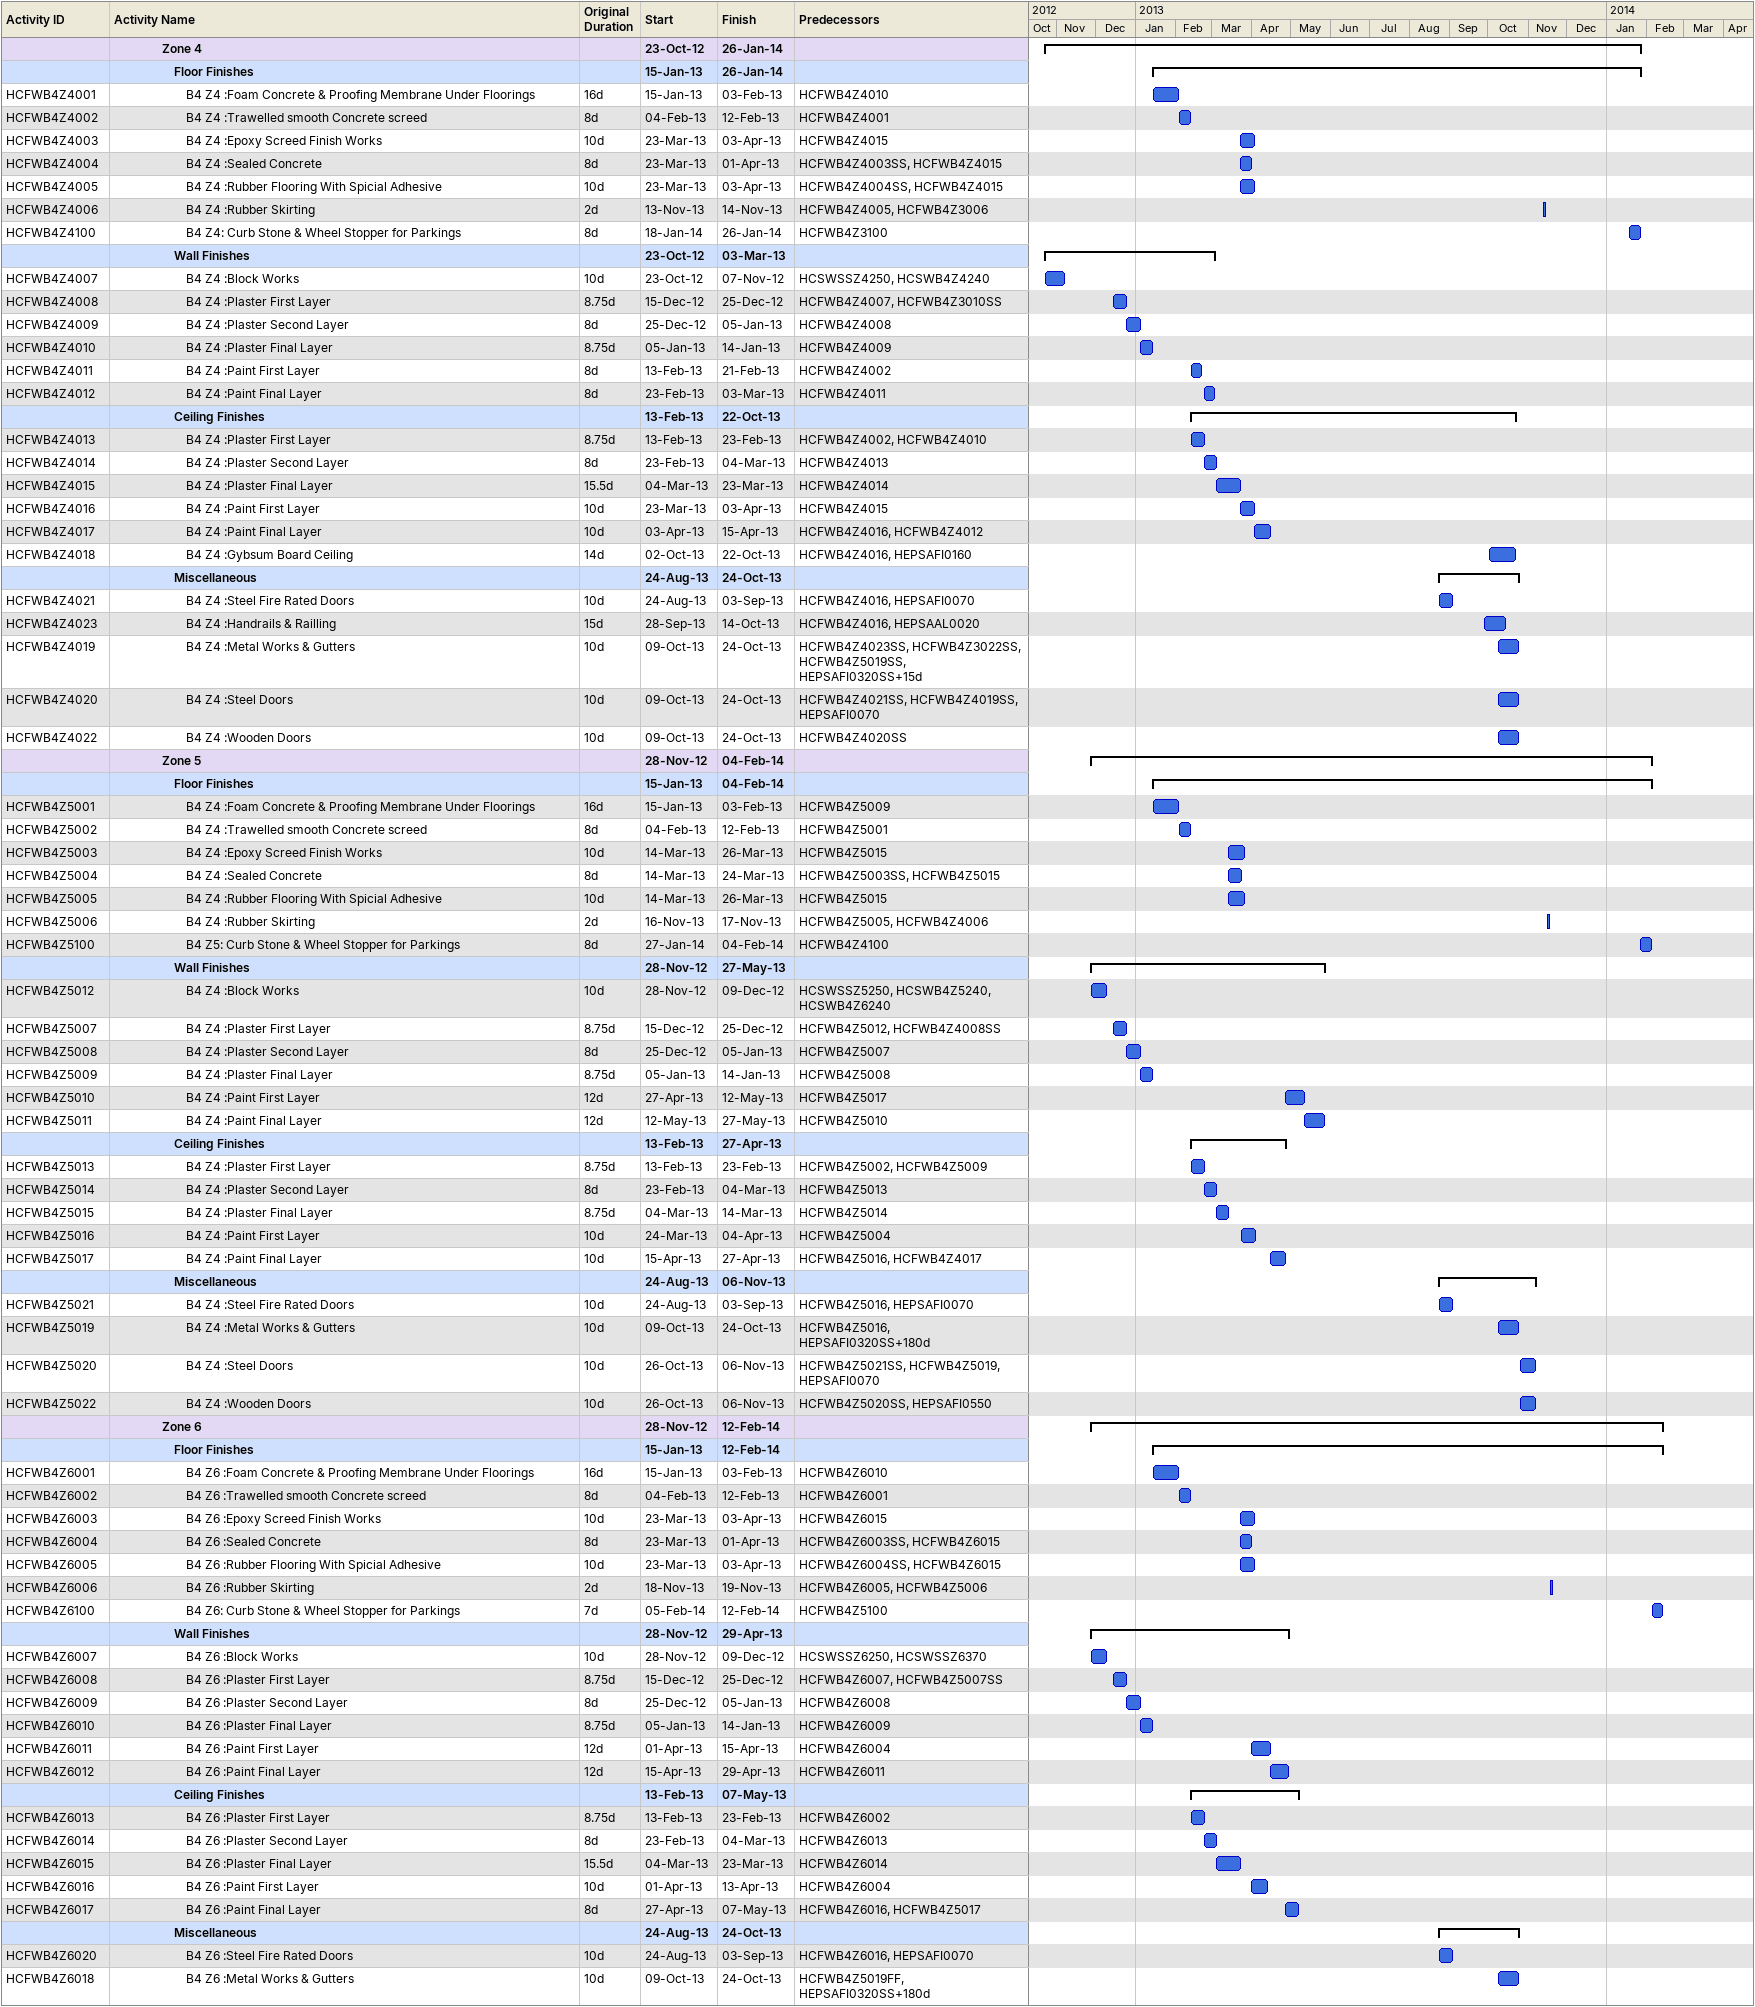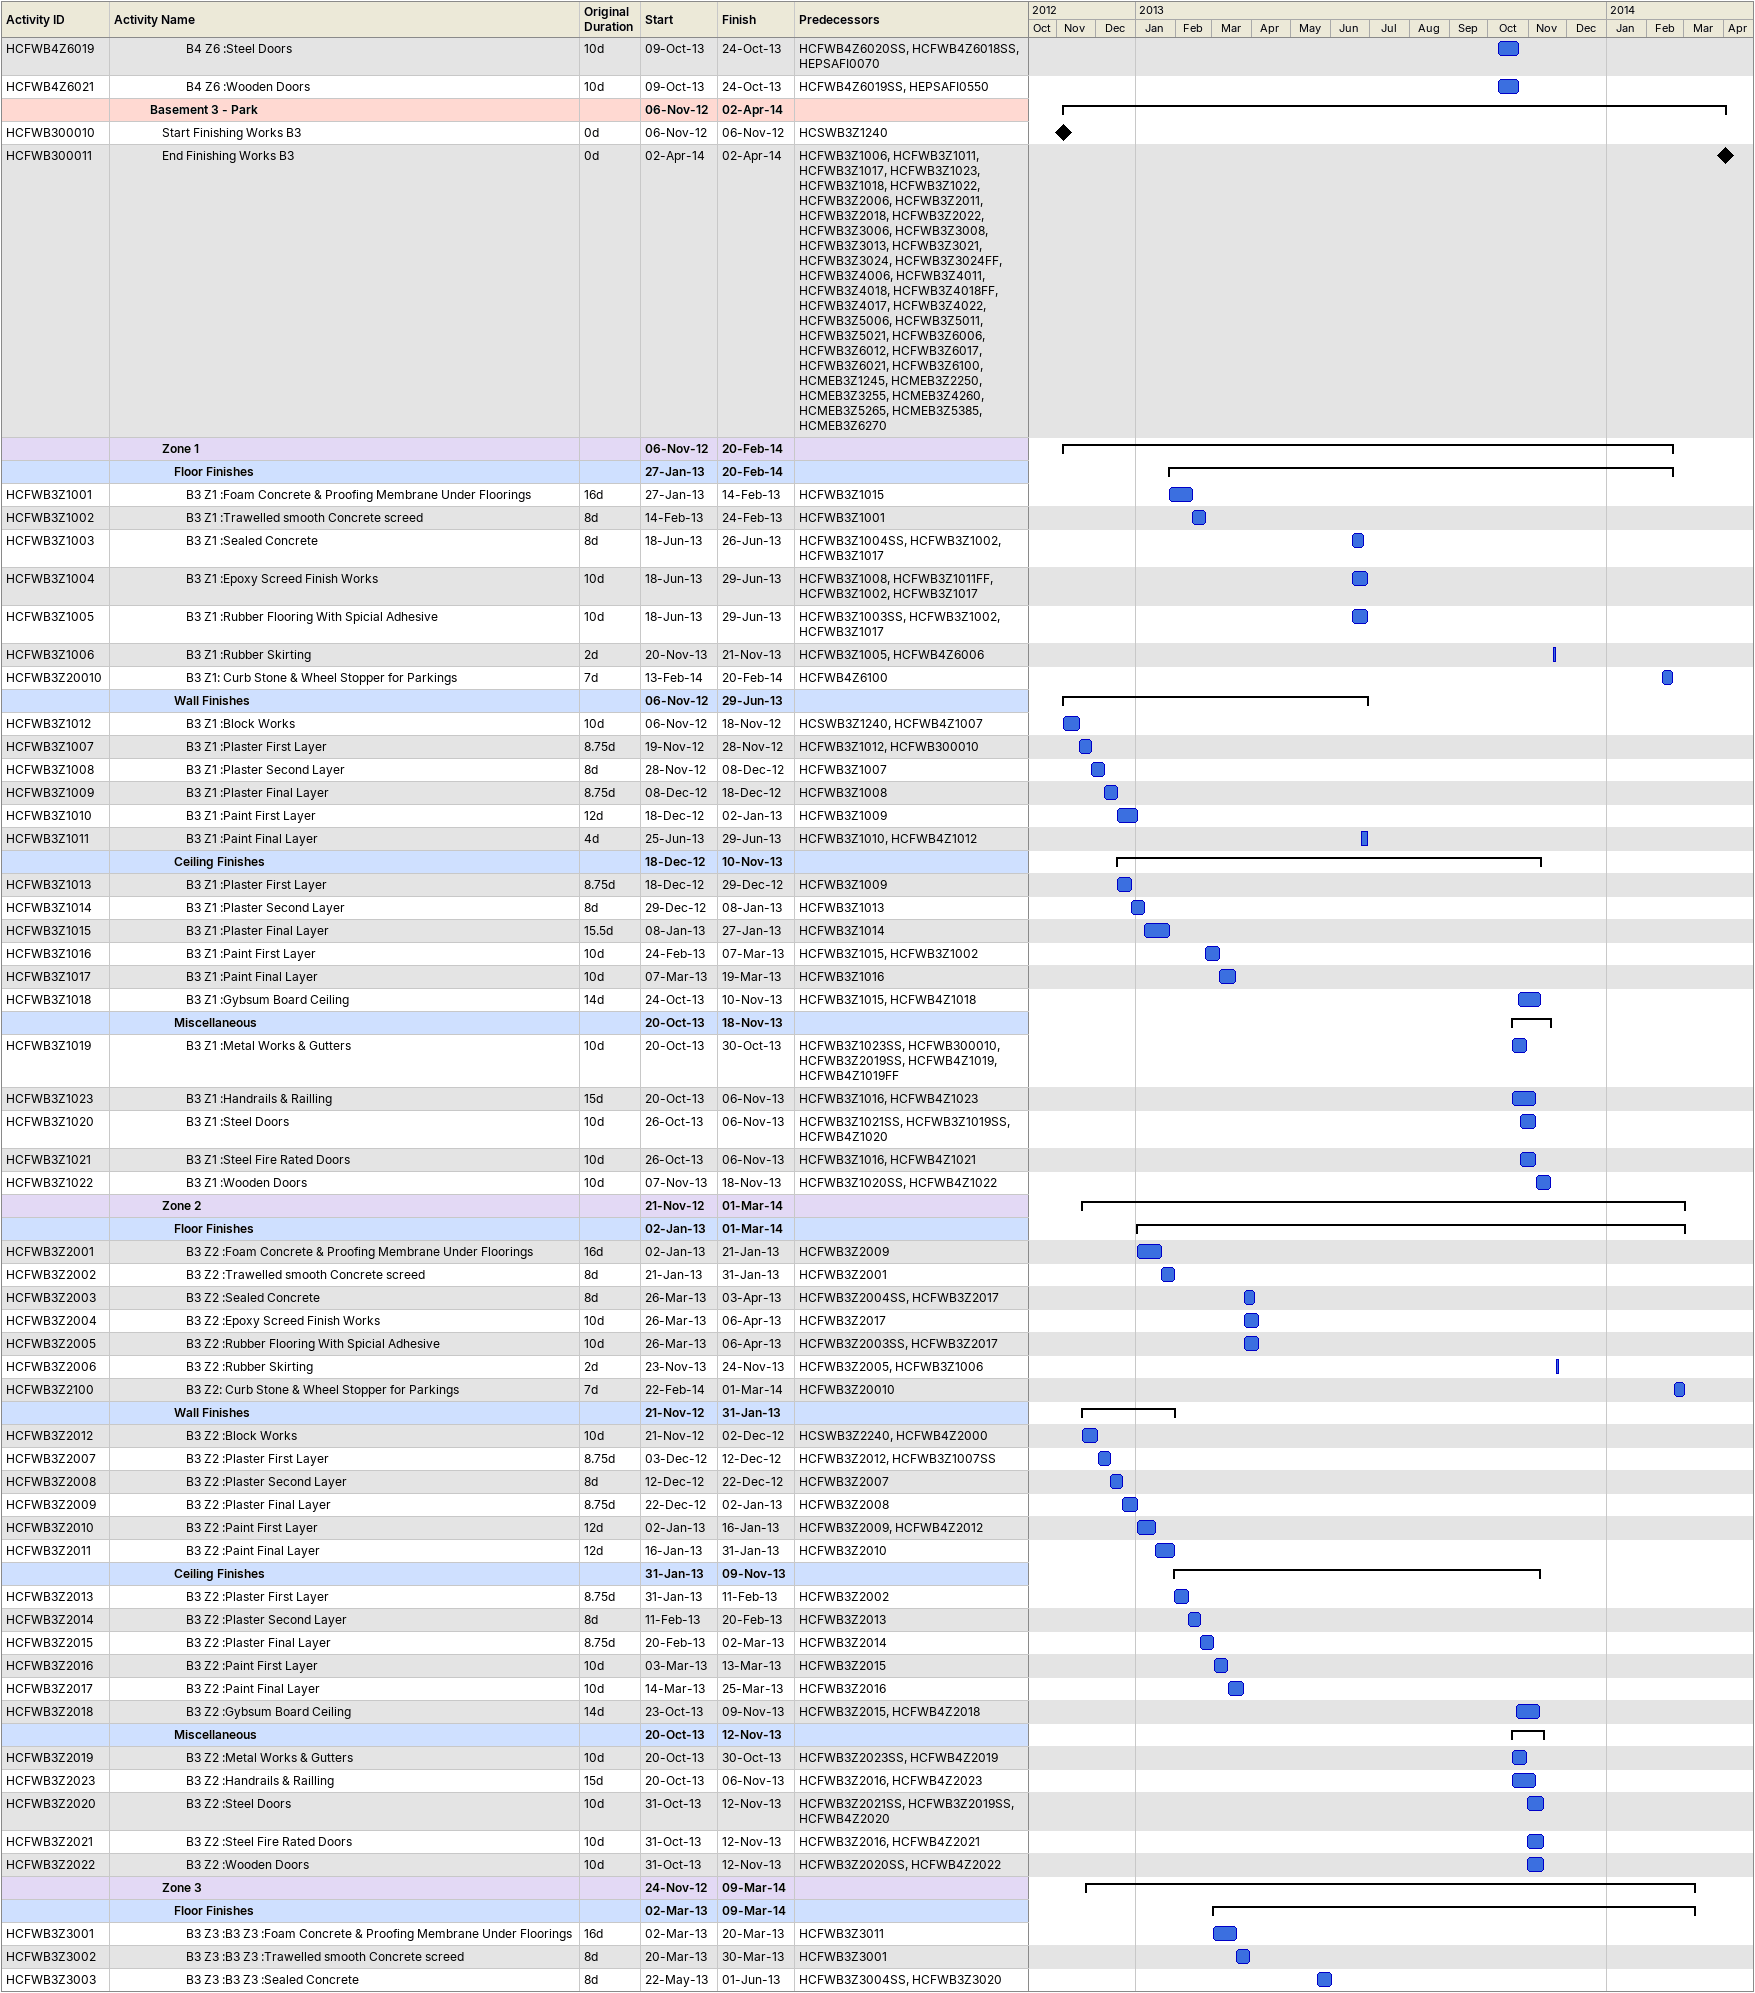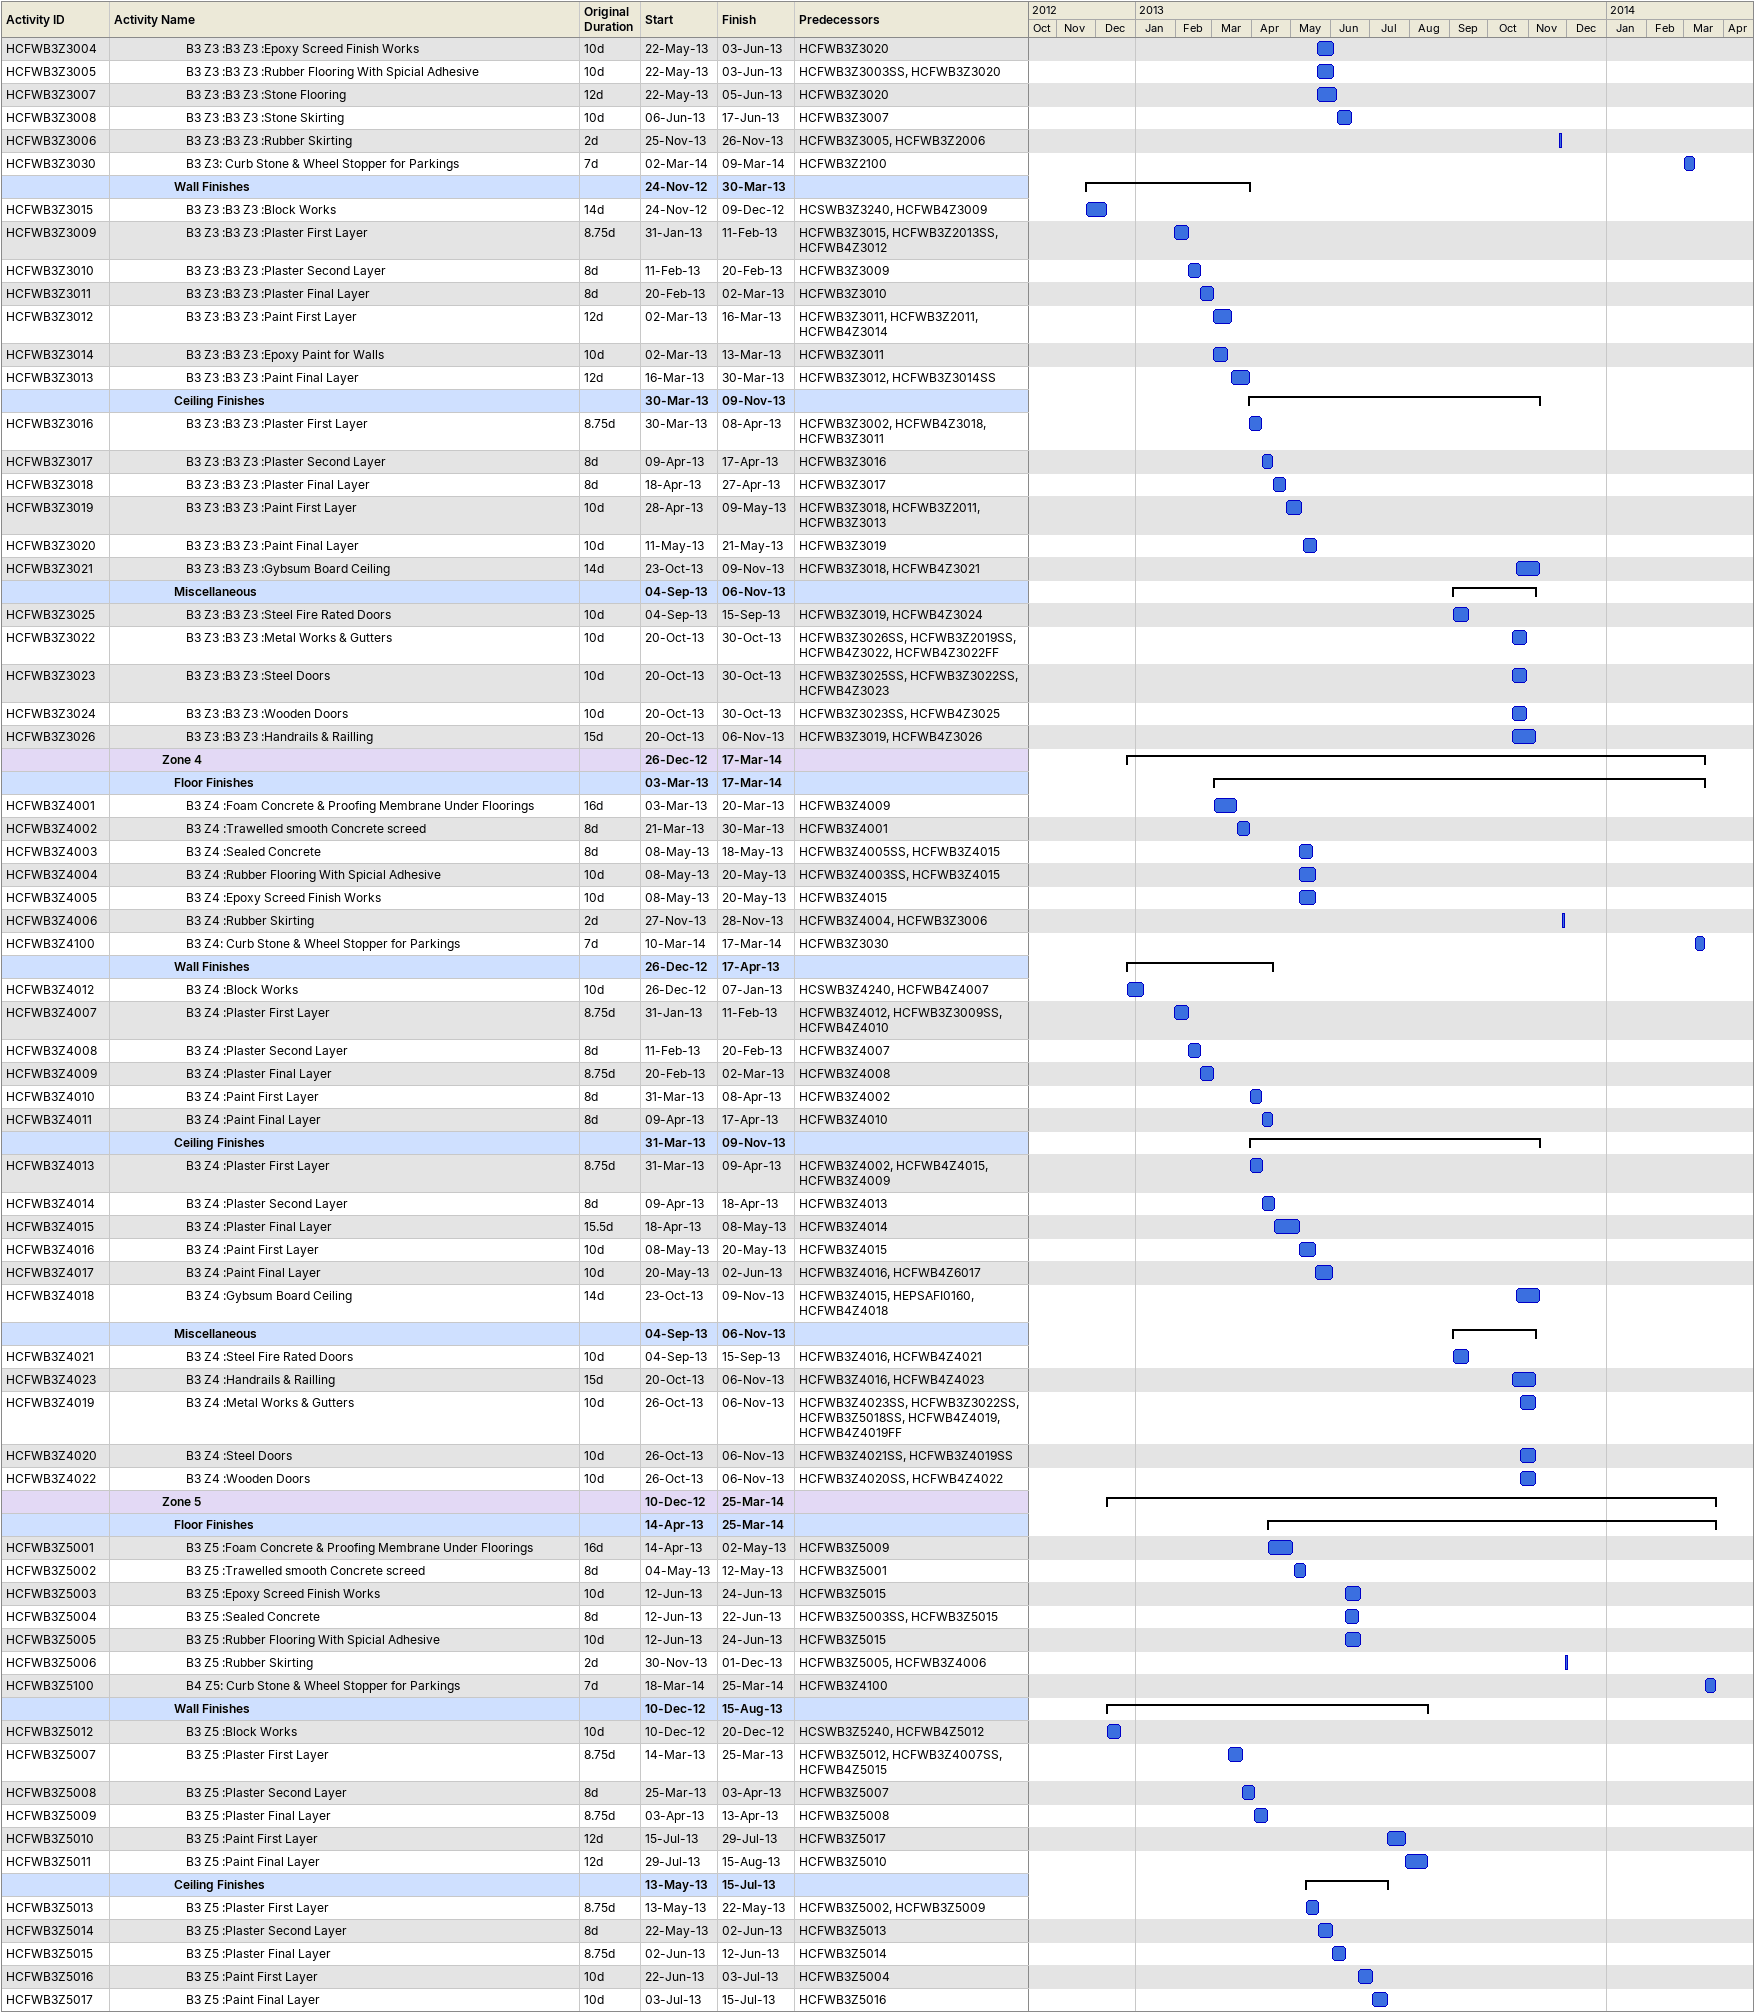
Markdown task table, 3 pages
| ID | Level | Task | Original duration | Start | Finish | Predecessors |
|---|---|---|---|---|---|---|
|  | 5 | **Zone 4** |  | 2012-10-23 | 2014-01-26 |  |
|  | 6 | **Floor Finishes** |  | 2013-01-15 | 2014-01-26 |  |
| HCFWB4Z4001 | 7 | B4 Z4 :Foam Concrete & Proofing Membrane Under Floorings | 16d | 2013-01-15 | 2013-02-03 | HCFWB4Z4010 |
| HCFWB4Z4002 | 7 | B4 Z4 :Trawelled smooth Concrete screed | 8d | 2013-02-04 | 2013-02-12 | HCFWB4Z4001 |
| HCFWB4Z4003 | 7 | B4 Z4 :Epoxy Screed Finish Works | 10d | 2013-03-23 | 2013-04-03 | HCFWB4Z4015 |
| HCFWB4Z4004 | 7 | B4 Z4 :Sealed Concrete | 8d | 2013-03-23 | 2013-04-01 | HCFWB4Z4003SS, HCFWB4Z4015 |
| HCFWB4Z4005 | 7 | B4 Z4 :Rubber Flooring With Spicial Adhesive | 10d | 2013-03-23 | 2013-04-03 | HCFWB4Z4004SS, HCFWB4Z4015 |
| HCFWB4Z4006 | 7 | B4 Z4 :Rubber Skirting | 2d | 2013-11-13 | 2013-11-14 | HCFWB4Z4005, HCFWB4Z3006 |
| HCFWB4Z4100 | 7 | B4 Z4: Curb Stone & Wheel Stopper for Parkings | 8d | 2014-01-18 | 2014-01-26 | HCFWB4Z3100 |
|  | 6 | **Wall Finishes** |  | 2012-10-23 | 2013-03-03 |  |
| HCFWB4Z4007 | 7 | B4 Z4 :Block Works | 10d | 2012-10-23 | 2012-11-07 | HCSWSSZ4250, HCSWB4Z4240 |
| HCFWB4Z4008 | 7 | B4 Z4 :Plaster First Layer | 8.75d | 2012-12-15 | 2012-12-25 | HCFWB4Z4007, HCFWB4Z3010SS |
| HCFWB4Z4009 | 7 | B4 Z4 :Plaster Second Layer | 8d | 2012-12-25 | 2013-01-05 | HCFWB4Z4008 |
| HCFWB4Z4010 | 7 | B4 Z4 :Plaster Final Layer | 8.75d | 2013-01-05 | 2013-01-14 | HCFWB4Z4009 |
| HCFWB4Z4011 | 7 | B4 Z4 :Paint First Layer | 8d | 2013-02-13 | 2013-02-21 | HCFWB4Z4002 |
| HCFWB4Z4012 | 7 | B4 Z4 :Paint Final Layer | 8d | 2013-02-23 | 2013-03-03 | HCFWB4Z4011 |
|  | 6 | **Ceiling Finishes** |  | 2013-02-13 | 2013-10-22 |  |
| HCFWB4Z4013 | 7 | B4 Z4 :Plaster First Layer | 8.75d | 2013-02-13 | 2013-02-23 | HCFWB4Z4002, HCFWB4Z4010 |
| HCFWB4Z4014 | 7 | B4 Z4 :Plaster Second Layer | 8d | 2013-02-23 | 2013-03-04 | HCFWB4Z4013 |
| HCFWB4Z4015 | 7 | B4 Z4 :Plaster Final Layer | 15.5d | 2013-03-04 | 2013-03-23 | HCFWB4Z4014 |
| HCFWB4Z4016 | 7 | B4 Z4 :Paint First Layer | 10d | 2013-03-23 | 2013-04-03 | HCFWB4Z4015 |
| HCFWB4Z4017 | 7 | B4 Z4 :Paint Final Layer | 10d | 2013-04-03 | 2013-04-15 | HCFWB4Z4016, HCFWB4Z4012 |
| HCFWB4Z4018 | 7 | B4 Z4 :Gybsum Board Ceiling | 14d | 2013-10-02 | 2013-10-22 | HCFWB4Z4016, HEPSAFI0160 |
|  | 6 | **Miscellaneous** |  | 2013-08-24 | 2013-10-24 |  |
| HCFWB4Z4021 | 7 | B4 Z4 :Steel Fire Rated Doors | 10d | 2013-08-24 | 2013-09-03 | HCFWB4Z4016, HEPSAFI0070 |
| HCFWB4Z4023 | 7 | B4 Z4 :Handrails & Railling | 15d | 2013-09-28 | 2013-10-14 | HCFWB4Z4016, HEPSAAL0020 |
| HCFWB4Z4019 | 7 | B4 Z4 :Metal Works & Gutters | 10d | 2013-10-09 | 2013-10-24 | HCFWB4Z4023SS, HCFWB4Z3022SS, HCFWB4Z5019SS, HEPSAFI0320SS+15d |
| HCFWB4Z4020 | 7 | B4 Z4 :Steel Doors | 10d | 2013-10-09 | 2013-10-24 | HCFWB4Z4021SS, HCFWB4Z4019SS, HEPSAFI0070 |
| HCFWB4Z4022 | 7 | B4 Z4 :Wooden Doors | 10d | 2013-10-09 | 2013-10-24 | HCFWB4Z4020SS |
|  | 5 | **Zone 5** |  | 2012-11-28 | 2014-02-04 |  |
|  | 6 | **Floor Finishes** |  | 2013-01-15 | 2014-02-04 |  |
| HCFWB4Z5001 | 7 | B4 Z4 :Foam Concrete & Proofing Membrane Under Floorings | 16d | 2013-01-15 | 2013-02-03 | HCFWB4Z5009 |
| HCFWB4Z5002 | 7 | B4 Z4 :Trawelled smooth Concrete screed | 8d | 2013-02-04 | 2013-02-12 | HCFWB4Z5001 |
| HCFWB4Z5003 | 7 | B4 Z4 :Epoxy Screed Finish Works | 10d | 2013-03-14 | 2013-03-26 | HCFWB4Z5015 |
| HCFWB4Z5004 | 7 | B4 Z4 :Sealed Concrete | 8d | 2013-03-14 | 2013-03-24 | HCFWB4Z5003SS, HCFWB4Z5015 |
| HCFWB4Z5005 | 7 | B4 Z4 :Rubber Flooring With Spicial Adhesive | 10d | 2013-03-14 | 2013-03-26 | HCFWB4Z5015 |
| HCFWB4Z5006 | 7 | B4 Z4 :Rubber Skirting | 2d | 2013-11-16 | 2013-11-17 | HCFWB4Z5005, HCFWB4Z4006 |
| HCFWB4Z5100 | 7 | B4 Z5: Curb Stone & Wheel Stopper for Parkings | 8d | 2014-01-27 | 2014-02-04 | HCFWB4Z4100 |
|  | 6 | **Wall Finishes** |  | 2012-11-28 | 2013-05-27 |  |
| HCFWB4Z5012 | 7 | B4 Z4 :Block Works | 10d | 2012-11-28 | 2012-12-09 | HCSWSSZ5250, HCSWB4Z5240, HCSWB4Z6240 |
| HCFWB4Z5007 | 7 | B4 Z4 :Plaster First Layer | 8.75d | 2012-12-15 | 2012-12-25 | HCFWB4Z5012, HCFWB4Z4008SS |
| HCFWB4Z5008 | 7 | B4 Z4 :Plaster Second Layer | 8d | 2012-12-25 | 2013-01-05 | HCFWB4Z5007 |
| HCFWB4Z5009 | 7 | B4 Z4 :Plaster Final Layer | 8.75d | 2013-01-05 | 2013-01-14 | HCFWB4Z5008 |
| HCFWB4Z5010 | 7 | B4 Z4 :Paint First Layer | 12d | 2013-04-27 | 2013-05-12 | HCFWB4Z5017 |
| HCFWB4Z5011 | 7 | B4 Z4 :Paint Final Layer | 12d | 2013-05-12 | 2013-05-27 | HCFWB4Z5010 |
|  | 6 | **Ceiling Finishes** |  | 2013-02-13 | 2013-04-27 |  |
| HCFWB4Z5013 | 7 | B4 Z4 :Plaster First Layer | 8.75d | 2013-02-13 | 2013-02-23 | HCFWB4Z5002, HCFWB4Z5009 |
| HCFWB4Z5014 | 7 | B4 Z4 :Plaster Second Layer | 8d | 2013-02-23 | 2013-03-04 | HCFWB4Z5013 |
| HCFWB4Z5015 | 7 | B4 Z4 :Plaster Final Layer | 8.75d | 2013-03-04 | 2013-03-14 | HCFWB4Z5014 |
| HCFWB4Z5016 | 7 | B4 Z4 :Paint First Layer | 10d | 2013-03-24 | 2013-04-04 | HCFWB4Z5004 |
| HCFWB4Z5017 | 7 | B4 Z4 :Paint Final Layer | 10d | 2013-04-15 | 2013-04-27 | HCFWB4Z5016, HCFWB4Z4017 |
|  | 6 | **Miscellaneous** |  | 2013-08-24 | 2013-11-06 |  |
| HCFWB4Z5021 | 7 | B4 Z4 :Steel Fire Rated Doors | 10d | 2013-08-24 | 2013-09-03 | HCFWB4Z5016, HEPSAFI0070 |
| HCFWB4Z5019 | 7 | B4 Z4 :Metal Works & Gutters | 10d | 2013-10-09 | 2013-10-24 | HCFWB4Z5016, HEPSAFI0320SS+180d |
| HCFWB4Z5020 | 7 | B4 Z4 :Steel Doors | 10d | 2013-10-26 | 2013-11-06 | HCFWB4Z5021SS, HCFWB4Z5019, HEPSAFI0070 |
| HCFWB4Z5022 | 7 | B4 Z4 :Wooden Doors | 10d | 2013-10-26 | 2013-11-06 | HCFWB4Z5020SS, HEPSAFI0550 |
|  | 5 | **Zone 6** |  | 2012-11-28 | 2014-02-12 |  |
|  | 6 | **Floor Finishes** |  | 2013-01-15 | 2014-02-12 |  |
| HCFWB4Z6001 | 7 | B4 Z6 :Foam Concrete & Proofing Membrane Under Floorings | 16d | 2013-01-15 | 2013-02-03 | HCFWB4Z6010 |
| HCFWB4Z6002 | 7 | B4 Z6 :Trawelled smooth Concrete screed | 8d | 2013-02-04 | 2013-02-12 | HCFWB4Z6001 |
| HCFWB4Z6003 | 7 | B4 Z6 :Epoxy Screed Finish Works | 10d | 2013-03-23 | 2013-04-03 | HCFWB4Z6015 |
| HCFWB4Z6004 | 7 | B4 Z6 :Sealed Concrete | 8d | 2013-03-23 | 2013-04-01 | HCFWB4Z6003SS, HCFWB4Z6015 |
| HCFWB4Z6005 | 7 | B4 Z6 :Rubber Flooring With Spicial Adhesive | 10d | 2013-03-23 | 2013-04-03 | HCFWB4Z6004SS, HCFWB4Z6015 |
| HCFWB4Z6006 | 7 | B4 Z6 :Rubber Skirting | 2d | 2013-11-18 | 2013-11-19 | HCFWB4Z6005, HCFWB4Z5006 |
| HCFWB4Z6100 | 7 | B4 Z6: Curb Stone & Wheel Stopper for Parkings | 7d | 2014-02-05 | 2014-02-12 | HCFWB4Z5100 |
|  | 6 | **Wall Finishes** |  | 2012-11-28 | 2013-04-29 |  |
| HCFWB4Z6007 | 7 | B4 Z6 :Block Works | 10d | 2012-11-28 | 2012-12-09 | HCSWSSZ6250, HCSWSSZ6370 |
| HCFWB4Z6008 | 7 | B4 Z6 :Plaster First Layer | 8.75d | 2012-12-15 | 2012-12-25 | HCFWB4Z6007, HCFWB4Z5007SS |
| HCFWB4Z6009 | 7 | B4 Z6 :Plaster Second Layer | 8d | 2012-12-25 | 2013-01-05 | HCFWB4Z6008 |
| HCFWB4Z6010 | 7 | B4 Z6 :Plaster Final Layer | 8.75d | 2013-01-05 | 2013-01-14 | HCFWB4Z6009 |
| HCFWB4Z6011 | 7 | B4 Z6 :Paint First Layer | 12d | 2013-04-01 | 2013-04-15 | HCFWB4Z6004 |
| HCFWB4Z6012 | 7 | B4 Z6 :Paint Final Layer | 12d | 2013-04-15 | 2013-04-29 | HCFWB4Z6011 |
|  | 6 | **Ceiling Finishes** |  | 2013-02-13 | 2013-05-07 |  |
| HCFWB4Z6013 | 7 | B4 Z6 :Plaster First Layer | 8.75d | 2013-02-13 | 2013-02-23 | HCFWB4Z6002 |
| HCFWB4Z6014 | 7 | B4 Z6 :Plaster Second Layer | 8d | 2013-02-23 | 2013-03-04 | HCFWB4Z6013 |
| HCFWB4Z6015 | 7 | B4 Z6 :Plaster Final Layer | 15.5d | 2013-03-04 | 2013-03-23 | HCFWB4Z6014 |
| HCFWB4Z6016 | 7 | B4 Z6 :Paint First Layer | 10d | 2013-04-01 | 2013-04-13 | HCFWB4Z6004 |
| HCFWB4Z6017 | 7 | B4 Z6 :Paint Final Layer | 8d | 2013-04-27 | 2013-05-07 | HCFWB4Z6016, HCFWB4Z5017 |
|  | 6 | **Miscellaneous** |  | 2013-08-24 | 2013-10-24 |  |
| HCFWB4Z6020 | 7 | B4 Z6 :Steel Fire Rated Doors | 10d | 2013-08-24 | 2013-09-03 | HCFWB4Z6016, HEPSAFI0070 |
| HCFWB4Z6018 | 7 | B4 Z6 :Metal Works & Gutters | 10d | 2013-10-09 | 2013-10-24 | HCFWB4Z5019FF, HEPSAFI0320SS+180d |
| HCFWB4Z6019 | 7 | B4 Z6 :Steel Doors | 10d | 2013-10-09 | 2013-10-24 | HCFWB4Z6020SS, HCFWB4Z6018SS, HEPSAFI0070 |
| HCFWB4Z6021 | 7 | B4 Z6 :Wooden Doors | 10d | 2013-10-09 | 2013-10-24 | HCFWB4Z6019SS, HEPSAFI0550 |
|  | 4 | **Basement 3 - Park** |  | 2012-11-06 | 2014-04-02 |  |
| HCFWB300010 | 5 | Start Finishing Works B3 | 0d | 2012-11-06 | 2012-11-06 | HCSWB3Z1240 |
| HCFWB300011 | 5 | End Finishing Works B3 | 0d | 2014-04-02 | 2014-04-02 | HCFWB3Z1006, HCFWB3Z1011, HCFWB3Z1017, HCFWB3Z1023, HCFWB3Z1018, HCFWB3Z1022, HCFWB3Z2006, HCFWB3Z2011, HCFWB3Z2018, HCFWB3Z2022, HCFWB3Z3006, HCFWB3Z3008, HCFWB3Z3013, HCFWB3Z3021, HCFWB3Z3024, HCFWB3Z3024FF, HCFWB3Z4006, HCFWB3Z4011, HCFWB3Z4018, HCFWB3Z4018FF, HCFWB3Z4017, HCFWB3Z4022, HCFWB3Z5006, HCFWB3Z5011, HCFWB3Z5021, HCFWB3Z6006, HCFWB3Z6012, HCFWB3Z6017, HCFWB3Z6021, HCFWB3Z6100, HCMEB3Z1245, HCMEB3Z2250, HCMEB3Z3255, HCMEB3Z4260, HCMEB3Z5265, HCMEB3Z5385, HCMEB3Z6270 |
|  | 5 | **Zone 1** |  | 2012-11-06 | 2014-02-20 |  |
|  | 6 | **Floor Finishes** |  | 2013-01-27 | 2014-02-20 |  |
| HCFWB3Z1001 | 7 | B3 Z1 :Foam Concrete & Proofing Membrane Under Floorings | 16d | 2013-01-27 | 2013-02-14 | HCFWB3Z1015 |
| HCFWB3Z1002 | 7 | B3 Z1 :Trawelled smooth Concrete screed | 8d | 2013-02-14 | 2013-02-24 | HCFWB3Z1001 |
| HCFWB3Z1003 | 7 | B3 Z1 :Sealed Concrete | 8d | 2013-06-18 | 2013-06-26 | HCFWB3Z1004SS, HCFWB3Z1002, HCFWB3Z1017 |
| HCFWB3Z1004 | 7 | B3 Z1 :Epoxy Screed Finish Works | 10d | 2013-06-18 | 2013-06-29 | HCFWB3Z1008, HCFWB3Z1011FF, HCFWB3Z1002, HCFWB3Z1017 |
| HCFWB3Z1005 | 7 | B3 Z1 :Rubber Flooring With Spicial Adhesive | 10d | 2013-06-18 | 2013-06-29 | HCFWB3Z1003SS, HCFWB3Z1002, HCFWB3Z1017 |
| HCFWB3Z1006 | 7 | B3 Z1 :Rubber Skirting | 2d | 2013-11-20 | 2013-11-21 | HCFWB3Z1005, HCFWB4Z6006 |
| HCFWB3Z20010 | 7 | B3 Z1: Curb Stone & Wheel Stopper for Parkings | 7d | 2014-02-13 | 2014-02-20 | HCFWB4Z6100 |
|  | 6 | **Wall Finishes** |  | 2012-11-06 | 2013-06-29 |  |
| HCFWB3Z1012 | 7 | B3 Z1 :Block Works | 10d | 2012-11-06 | 2012-11-18 | HCSWB3Z1240, HCFWB4Z1007 |
| HCFWB3Z1007 | 7 | B3 Z1 :Plaster First Layer | 8.75d | 2012-11-19 | 2012-11-28 | HCFWB3Z1012, HCFWB300010 |
| HCFWB3Z1008 | 7 | B3 Z1 :Plaster Second Layer | 8d | 2012-11-28 | 2012-12-08 | HCFWB3Z1007 |
| HCFWB3Z1009 | 7 | B3 Z1 :Plaster Final Layer | 8.75d | 2012-12-08 | 2012-12-18 | HCFWB3Z1008 |
| HCFWB3Z1010 | 7 | B3 Z1 :Paint First Layer | 12d | 2012-12-18 | 2013-01-02 | HCFWB3Z1009 |
| HCFWB3Z1011 | 7 | B3 Z1 :Paint Final Layer | 4d | 2013-06-25 | 2013-06-29 | HCFWB3Z1010, HCFWB4Z1012 |
|  | 6 | **Ceiling Finishes** |  | 2012-12-18 | 2013-11-10 |  |
| HCFWB3Z1013 | 7 | B3 Z1 :Plaster First Layer | 8.75d | 2012-12-18 | 2012-12-29 | HCFWB3Z1009 |
| HCFWB3Z1014 | 7 | B3 Z1 :Plaster Second Layer | 8d | 2012-12-29 | 2013-01-08 | HCFWB3Z1013 |
| HCFWB3Z1015 | 7 | B3 Z1 :Plaster Final Layer | 15.5d | 2013-01-08 | 2013-01-27 | HCFWB3Z1014 |
| HCFWB3Z1016 | 7 | B3 Z1 :Paint First Layer | 10d | 2013-02-24 | 2013-03-07 | HCFWB3Z1015, HCFWB3Z1002 |
| HCFWB3Z1017 | 7 | B3 Z1 :Paint Final Layer | 10d | 2013-03-07 | 2013-03-19 | HCFWB3Z1016 |
| HCFWB3Z1018 | 7 | B3 Z1 :Gybsum Board Ceiling | 14d | 2013-10-24 | 2013-11-10 | HCFWB3Z1015, HCFWB4Z1018 |
|  | 6 | **Miscellaneous** |  | 2013-10-20 | 2013-11-18 |  |
| HCFWB3Z1019 | 7 | B3 Z1 :Metal Works & Gutters | 10d | 2013-10-20 | 2013-10-30 | HCFWB3Z1023SS, HCFWB300010, HCFWB3Z2019SS, HCFWB4Z1019, HCFWB4Z1019FF |
| HCFWB3Z1023 | 7 | B3 Z1 :Handrails & Railling | 15d | 2013-10-20 | 2013-11-06 | HCFWB3Z1016, HCFWB4Z1023 |
| HCFWB3Z1020 | 7 | B3 Z1 :Steel Doors | 10d | 2013-10-26 | 2013-11-06 | HCFWB3Z1021SS, HCFWB3Z1019SS, HCFWB4Z1020 |
| HCFWB3Z1021 | 7 | B3 Z1 :Steel Fire Rated Doors | 10d | 2013-10-26 | 2013-11-06 | HCFWB3Z1016, HCFWB4Z1021 |
| HCFWB3Z1022 | 7 | B3 Z1 :Wooden Doors | 10d | 2013-11-07 | 2013-11-18 | HCFWB3Z1020SS, HCFWB4Z1022 |
|  | 5 | **Zone 2** |  | 2012-11-21 | 2014-03-01 |  |
|  | 6 | **Floor Finishes** |  | 2013-01-02 | 2014-03-01 |  |
| HCFWB3Z2001 | 7 | B3 Z2 :Foam Concrete & Proofing Membrane Under Floorings | 16d | 2013-01-02 | 2013-01-21 | HCFWB3Z2009 |
| HCFWB3Z2002 | 7 | B3 Z2 :Trawelled smooth Concrete screed | 8d | 2013-01-21 | 2013-01-31 | HCFWB3Z2001 |
| HCFWB3Z2003 | 7 | B3 Z2 :Sealed Concrete | 8d | 2013-03-26 | 2013-04-03 | HCFWB3Z2004SS, HCFWB3Z2017 |
| HCFWB3Z2004 | 7 | B3 Z2 :Epoxy Screed Finish Works | 10d | 2013-03-26 | 2013-04-06 | HCFWB3Z2017 |
| HCFWB3Z2005 | 7 | B3 Z2 :Rubber Flooring With Spicial Adhesive | 10d | 2013-03-26 | 2013-04-06 | HCFWB3Z2003SS, HCFWB3Z2017 |
| HCFWB3Z2006 | 7 | B3 Z2 :Rubber Skirting | 2d | 2013-11-23 | 2013-11-24 | HCFWB3Z2005, HCFWB3Z1006 |
| HCFWB3Z2100 | 7 | B3 Z2: Curb Stone & Wheel Stopper for Parkings | 7d | 2014-02-22 | 2014-03-01 | HCFWB3Z20010 |
|  | 6 | **Wall Finishes** |  | 2012-11-21 | 2013-01-31 |  |
| HCFWB3Z2012 | 7 | B3 Z2 :Block Works | 10d | 2012-11-21 | 2012-12-02 | HCSWB3Z2240, HCFWB4Z2000 |
| HCFWB3Z2007 | 7 | B3 Z2 :Plaster First Layer | 8.75d | 2012-12-03 | 2012-12-12 | HCFWB3Z2012, HCFWB3Z1007SS |
| HCFWB3Z2008 | 7 | B3 Z2 :Plaster Second Layer | 8d | 2012-12-12 | 2012-12-22 | HCFWB3Z2007 |
| HCFWB3Z2009 | 7 | B3 Z2 :Plaster Final Layer | 8.75d | 2012-12-22 | 2013-01-02 | HCFWB3Z2008 |
| HCFWB3Z2010 | 7 | B3 Z2 :Paint First Layer | 12d | 2013-01-02 | 2013-01-16 | HCFWB3Z2009, HCFWB4Z2012 |
| HCFWB3Z2011 | 7 | B3 Z2 :Paint Final Layer | 12d | 2013-01-16 | 2013-01-31 | HCFWB3Z2010 |
|  | 6 | **Ceiling Finishes** |  | 2013-01-31 | 2013-11-09 |  |
| HCFWB3Z2013 | 7 | B3 Z2 :Plaster First Layer | 8.75d | 2013-01-31 | 2013-02-11 | HCFWB3Z2002 |
| HCFWB3Z2014 | 7 | B3 Z2 :Plaster Second Layer | 8d | 2013-02-11 | 2013-02-20 | HCFWB3Z2013 |
| HCFWB3Z2015 | 7 | B3 Z2 :Plaster Final Layer | 8.75d | 2013-02-20 | 2013-03-02 | HCFWB3Z2014 |
| HCFWB3Z2016 | 7 | B3 Z2 :Paint First Layer | 10d | 2013-03-03 | 2013-03-13 | HCFWB3Z2015 |
| HCFWB3Z2017 | 7 | B3 Z2 :Paint Final Layer | 10d | 2013-03-14 | 2013-03-25 | HCFWB3Z2016 |
| HCFWB3Z2018 | 7 | B3 Z2 :Gybsum Board Ceiling | 14d | 2013-10-23 | 2013-11-09 | HCFWB3Z2015, HCFWB4Z2018 |
|  | 6 | **Miscellaneous** |  | 2013-10-20 | 2013-11-12 |  |
| HCFWB3Z2019 | 7 | B3 Z2 :Metal Works & Gutters | 10d | 2013-10-20 | 2013-10-30 | HCFWB3Z2023SS, HCFWB4Z2019 |
| HCFWB3Z2023 | 7 | B3 Z2 :Handrails & Railling | 15d | 2013-10-20 | 2013-11-06 | HCFWB3Z2016, HCFWB4Z2023 |
| HCFWB3Z2020 | 7 | B3 Z2 :Steel Doors | 10d | 2013-10-31 | 2013-11-12 | HCFWB3Z2021SS, HCFWB3Z2019SS, HCFWB4Z2020 |
| HCFWB3Z2021 | 7 | B3 Z2 :Steel Fire Rated Doors | 10d | 2013-10-31 | 2013-11-12 | HCFWB3Z2016, HCFWB4Z2021 |
| HCFWB3Z2022 | 7 | B3 Z2 :Wooden Doors | 10d | 2013-10-31 | 2013-11-12 | HCFWB3Z2020SS, HCFWB4Z2022 |
|  | 5 | **Zone 3** |  | 2012-11-24 | 2014-03-09 |  |
|  | 6 | **Floor Finishes** |  | 2013-03-02 | 2014-03-09 |  |
| HCFWB3Z3001 | 7 | B3 Z3 :B3 Z3 :Foam Concrete & Proofing Membrane Under Floorings | 16d | 2013-03-02 | 2013-03-20 | HCFWB3Z3011 |
| HCFWB3Z3002 | 7 | B3 Z3 :B3 Z3 :Trawelled smooth Concrete screed | 8d | 2013-03-20 | 2013-03-30 | HCFWB3Z3001 |
| HCFWB3Z3003 | 7 | B3 Z3 :B3 Z3 :Sealed Concrete | 8d | 2013-05-22 | 2013-06-01 | HCFWB3Z3004SS, HCFWB3Z3020 |
| HCFWB3Z3004 | 7 | B3 Z3 :B3 Z3 :Epoxy Screed Finish Works | 10d | 2013-05-22 | 2013-06-03 | HCFWB3Z3020 |
| HCFWB3Z3005 | 7 | B3 Z3 :B3 Z3 :Rubber Flooring With Spicial Adhesive | 10d | 2013-05-22 | 2013-06-03 | HCFWB3Z3003SS, HCFWB3Z3020 |
| HCFWB3Z3007 | 7 | B3 Z3 :B3 Z3 :Stone Flooring | 12d | 2013-05-22 | 2013-06-05 | HCFWB3Z3020 |
| HCFWB3Z3008 | 7 | B3 Z3 :B3 Z3 :Stone Skirting | 10d | 2013-06-06 | 2013-06-17 | HCFWB3Z3007 |
| HCFWB3Z3006 | 7 | B3 Z3 :B3 Z3 :Rubber Skirting | 2d | 2013-11-25 | 2013-11-26 | HCFWB3Z3005, HCFWB3Z2006 |
| HCFWB3Z3030 | 7 | B3 Z3: Curb Stone & Wheel Stopper for Parkings | 7d | 2014-03-02 | 2014-03-09 | HCFWB3Z2100 |
|  | 6 | **Wall Finishes** |  | 2012-11-24 | 2013-03-30 |  |
| HCFWB3Z3015 | 7 | B3 Z3 :B3 Z3 :Block Works | 14d | 2012-11-24 | 2012-12-09 | HCSWB3Z3240, HCFWB4Z3009 |
| HCFWB3Z3009 | 7 | B3 Z3 :B3 Z3 :Plaster First Layer | 8.75d | 2013-01-31 | 2013-02-11 | HCFWB3Z3015, HCFWB3Z2013SS, HCFWB4Z3012 |
| HCFWB3Z3010 | 7 | B3 Z3 :B3 Z3 :Plaster Second Layer | 8d | 2013-02-11 | 2013-02-20 | HCFWB3Z3009 |
| HCFWB3Z3011 | 7 | B3 Z3 :B3 Z3 :Plaster Final Layer | 8d | 2013-02-20 | 2013-03-02 | HCFWB3Z3010 |
| HCFWB3Z3012 | 7 | B3 Z3 :B3 Z3 :Paint First Layer | 12d | 2013-03-02 | 2013-03-16 | HCFWB3Z3011, HCFWB3Z2011, HCFWB4Z3014 |
| HCFWB3Z3014 | 7 | B3 Z3 :B3 Z3 :Epoxy Paint for Walls | 10d | 2013-03-02 | 2013-03-13 | HCFWB3Z3011 |
| HCFWB3Z3013 | 7 | B3 Z3 :B3 Z3 :Paint Final Layer | 12d | 2013-03-16 | 2013-03-30 | HCFWB3Z3012, HCFWB3Z3014SS |
|  | 6 | **Ceiling Finishes** |  | 2013-03-30 | 2013-11-09 |  |
| HCFWB3Z3016 | 7 | B3 Z3 :B3 Z3 :Plaster First Layer | 8.75d | 2013-03-30 | 2013-04-08 | HCFWB3Z3002, HCFWB4Z3018, HCFWB3Z3011 |
| HCFWB3Z3017 | 7 | B3 Z3 :B3 Z3 :Plaster Second Layer | 8d | 2013-04-09 | 2013-04-17 | HCFWB3Z3016 |
| HCFWB3Z3018 | 7 | B3 Z3 :B3 Z3 :Plaster Final Layer | 8d | 2013-04-18 | 2013-04-27 | HCFWB3Z3017 |
| HCFWB3Z3019 | 7 | B3 Z3 :B3 Z3 :Paint First Layer | 10d | 2013-04-28 | 2013-05-09 | HCFWB3Z3018, HCFWB3Z2011, HCFWB3Z3013 |
| HCFWB3Z3020 | 7 | B3 Z3 :B3 Z3 :Paint Final Layer | 10d | 2013-05-11 | 2013-05-21 | HCFWB3Z3019 |
| HCFWB3Z3021 | 7 | B3 Z3 :B3 Z3 :Gybsum Board Ceiling | 14d | 2013-10-23 | 2013-11-09 | HCFWB3Z3018, HCFWB4Z3021 |
|  | 6 | **Miscellaneous** |  | 2013-09-04 | 2013-11-06 |  |
| HCFWB3Z3025 | 7 | B3 Z3 :B3 Z3 :Steel Fire Rated Doors | 10d | 2013-09-04 | 2013-09-15 | HCFWB3Z3019, HCFWB4Z3024 |
| HCFWB3Z3022 | 7 | B3 Z3 :B3 Z3 :Metal Works & Gutters | 10d | 2013-10-20 | 2013-10-30 | HCFWB3Z3026SS, HCFWB3Z2019SS, HCFWB4Z3022, HCFWB4Z3022FF |
| HCFWB3Z3023 | 7 | B3 Z3 :B3 Z3 :Steel Doors | 10d | 2013-10-20 | 2013-10-30 | HCFWB3Z3025SS, HCFWB3Z3022SS, HCFWB4Z3023 |
| HCFWB3Z3024 | 7 | B3 Z3 :B3 Z3 :Wooden Doors | 10d | 2013-10-20 | 2013-10-30 | HCFWB3Z3023SS, HCFWB4Z3025 |
| HCFWB3Z3026 | 7 | B3 Z3 :B3 Z3 :Handrails & Railling | 15d | 2013-10-20 | 2013-11-06 | HCFWB3Z3019, HCFWB4Z3026 |
|  | 5 | **Zone 4** |  | 2012-12-26 | 2014-03-17 |  |
|  | 6 | **Floor Finishes** |  | 2013-03-03 | 2014-03-17 |  |
| HCFWB3Z4001 | 7 | B3 Z4 :Foam Concrete & Proofing Membrane Under Floorings | 16d | 2013-03-03 | 2013-03-20 | HCFWB3Z4009 |
| HCFWB3Z4002 | 7 | B3 Z4 :Trawelled smooth Concrete screed | 8d | 2013-03-21 | 2013-03-30 | HCFWB3Z4001 |
| HCFWB3Z4003 | 7 | B3 Z4 :Sealed Concrete | 8d | 2013-05-08 | 2013-05-18 | HCFWB3Z4005SS, HCFWB3Z4015 |
| HCFWB3Z4004 | 7 | B3 Z4 :Rubber Flooring With Spicial Adhesive | 10d | 2013-05-08 | 2013-05-20 | HCFWB3Z4003SS, HCFWB3Z4015 |
| HCFWB3Z4005 | 7 | B3 Z4 :Epoxy Screed Finish Works | 10d | 2013-05-08 | 2013-05-20 | HCFWB3Z4015 |
| HCFWB3Z4006 | 7 | B3 Z4 :Rubber Skirting | 2d | 2013-11-27 | 2013-11-28 | HCFWB3Z4004, HCFWB3Z3006 |
| HCFWB3Z4100 | 7 | B3 Z4: Curb Stone & Wheel Stopper for Parkings | 7d | 2014-03-10 | 2014-03-17 | HCFWB3Z3030 |
|  | 6 | **Wall Finishes** |  | 2012-12-26 | 2013-04-17 |  |
| HCFWB3Z4012 | 7 | B3 Z4 :Block Works | 10d | 2012-12-26 | 2013-01-07 | HCSWB3Z4240, HCFWB4Z4007 |
| HCFWB3Z4007 | 7 | B3 Z4 :Plaster First Layer | 8.75d | 2013-01-31 | 2013-02-11 | HCFWB3Z4012, HCFWB3Z3009SS, HCFWB4Z4010 |
| HCFWB3Z4008 | 7 | B3 Z4 :Plaster Second Layer | 8d | 2013-02-11 | 2013-02-20 | HCFWB3Z4007 |
| HCFWB3Z4009 | 7 | B3 Z4 :Plaster Final Layer | 8.75d | 2013-02-20 | 2013-03-02 | HCFWB3Z4008 |
| HCFWB3Z4010 | 7 | B3 Z4 :Paint First Layer | 8d | 2013-03-31 | 2013-04-08 | HCFWB3Z4002 |
| HCFWB3Z4011 | 7 | B3 Z4 :Paint Final Layer | 8d | 2013-04-09 | 2013-04-17 | HCFWB3Z4010 |
|  | 6 | **Ceiling Finishes** |  | 2013-03-31 | 2013-11-09 |  |
| HCFWB3Z4013 | 7 | B3 Z4 :Plaster First Layer | 8.75d | 2013-03-31 | 2013-04-09 | HCFWB3Z4002, HCFWB4Z4015, HCFWB3Z4009 |
| HCFWB3Z4014 | 7 | B3 Z4 :Plaster Second Layer | 8d | 2013-04-09 | 2013-04-18 | HCFWB3Z4013 |
| HCFWB3Z4015 | 7 | B3 Z4 :Plaster Final Layer | 15.5d | 2013-04-18 | 2013-05-08 | HCFWB3Z4014 |
| HCFWB3Z4016 | 7 | B3 Z4 :Paint First Layer | 10d | 2013-05-08 | 2013-05-20 | HCFWB3Z4015 |
| HCFWB3Z4017 | 7 | B3 Z4 :Paint Final Layer | 10d | 2013-05-20 | 2013-06-02 | HCFWB3Z4016, HCFWB4Z6017 |
| HCFWB3Z4018 | 7 | B3 Z4 :Gybsum Board Ceiling | 14d | 2013-10-23 | 2013-11-09 | HCFWB3Z4015, HEPSAFI0160, HCFWB4Z4018 |
|  | 6 | **Miscellaneous** |  | 2013-09-04 | 2013-11-06 |  |
| HCFWB3Z4021 | 7 | B3 Z4 :Steel Fire Rated Doors | 10d | 2013-09-04 | 2013-09-15 | HCFWB3Z4016, HCFWB4Z4021 |
| HCFWB3Z4023 | 7 | B3 Z4 :Handrails & Railling | 15d | 2013-10-20 | 2013-11-06 | HCFWB3Z4016, HCFWB4Z4023 |
| HCFWB3Z4019 | 7 | B3 Z4 :Metal Works & Gutters | 10d | 2013-10-26 | 2013-11-06 | HCFWB3Z4023SS, HCFWB3Z3022SS, HCFWB3Z5018SS, HCFWB4Z4019, HCFWB4Z4019FF |
| HCFWB3Z4020 | 7 | B3 Z4 :Steel Doors | 10d | 2013-10-26 | 2013-11-06 | HCFWB3Z4021SS, HCFWB3Z4019SS |
| HCFWB3Z4022 | 7 | B3 Z4 :Wooden Doors | 10d | 2013-10-26 | 2013-11-06 | HCFWB3Z4020SS, HCFWB4Z4022 |
|  | 5 | **Zone 5** |  | 2012-12-10 | 2014-03-25 |  |
|  | 6 | **Floor Finishes** |  | 2013-04-14 | 2014-03-25 |  |
| HCFWB3Z5001 | 7 | B3 Z5 :Foam Concrete & Proofing Membrane Under Floorings | 16d | 2013-04-14 | 2013-05-02 | HCFWB3Z5009 |
| HCFWB3Z5002 | 7 | B3 Z5 :Trawelled smooth Concrete screed | 8d | 2013-05-04 | 2013-05-12 | HCFWB3Z5001 |
| HCFWB3Z5003 | 7 | B3 Z5 :Epoxy Screed Finish Works | 10d | 2013-06-12 | 2013-06-24 | HCFWB3Z5015 |
| HCFWB3Z5004 | 7 | B3 Z5 :Sealed Concrete | 8d | 2013-06-12 | 2013-06-22 | HCFWB3Z5003SS, HCFWB3Z5015 |
| HCFWB3Z5005 | 7 | B3 Z5 :Rubber Flooring With Spicial Adhesive | 10d | 2013-06-12 | 2013-06-24 | HCFWB3Z5015 |
| HCFWB3Z5006 | 7 | B3 Z5 :Rubber Skirting | 2d | 2013-11-30 | 2013-12-01 | HCFWB3Z5005, HCFWB3Z4006 |
| HCFWB3Z5100 | 7 | B4 Z5: Curb Stone & Wheel Stopper for Parkings | 7d | 2014-03-18 | 2014-03-25 | HCFWB3Z4100 |
|  | 6 | **Wall Finishes** |  | 2012-12-10 | 2013-08-15 |  |
| HCFWB3Z5012 | 7 | B3 Z5 :Block Works | 10d | 2012-12-10 | 2012-12-20 | HCSWB3Z5240, HCFWB4Z5012 |
| HCFWB3Z5007 | 7 | B3 Z5 :Plaster First Layer | 8.75d | 2013-03-14 | 2013-03-25 | HCFWB3Z5012, HCFWB3Z4007SS, HCFWB4Z5015 |
| HCFWB3Z5008 | 7 | B3 Z5 :Plaster Second Layer | 8d | 2013-03-25 | 2013-04-03 | HCFWB3Z5007 |
| HCFWB3Z5009 | 7 | B3 Z5 :Plaster Final Layer | 8.75d | 2013-04-03 | 2013-04-13 | HCFWB3Z5008 |
| HCFWB3Z5010 | 7 | B3 Z5 :Paint First Layer | 12d | 2013-07-15 | 2013-07-29 | HCFWB3Z5017 |
| HCFWB3Z5011 | 7 | B3 Z5 :Paint Final Layer | 12d | 2013-07-29 | 2013-08-15 | HCFWB3Z5010 |
|  | 6 | **Ceiling Finishes** |  | 2013-05-13 | 2013-07-15 |  |
| HCFWB3Z5013 | 7 | B3 Z5 :Plaster First Layer | 8.75d | 2013-05-13 | 2013-05-22 | HCFWB3Z5002, HCFWB3Z5009 |
| HCFWB3Z5014 | 7 | B3 Z5 :Plaster Second Layer | 8d | 2013-05-22 | 2013-06-02 | HCFWB3Z5013 |
| HCFWB3Z5015 | 7 | B3 Z5 :Plaster Final Layer | 8.75d | 2013-06-02 | 2013-06-12 | HCFWB3Z5014 |
| HCFWB3Z5016 | 7 | B3 Z5 :Paint First Layer | 10d | 2013-06-22 | 2013-07-03 | HCFWB3Z5004 |
| HCFWB3Z5017 | 7 | B3 Z5 :Paint Final Layer | 10d | 2013-07-03 | 2013-07-15 | HCFWB3Z5016 |
